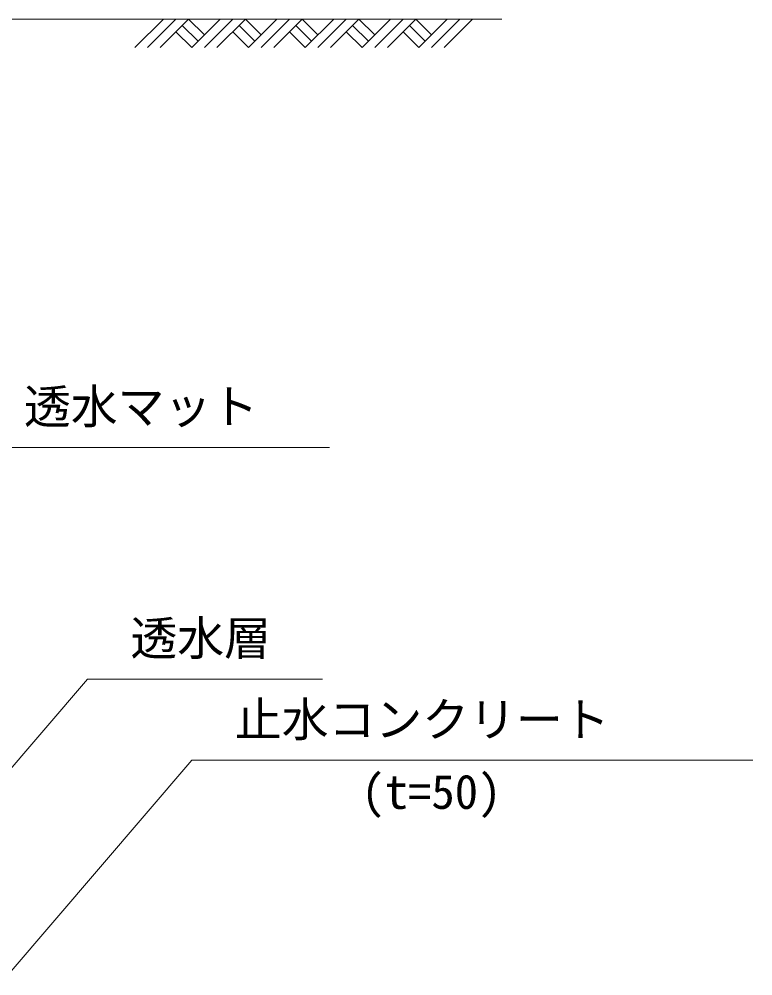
# Model space of a CAD drawing. Units: millimetres, scale not verified. Extents: x -252 to 252048, y 18866 to 78266.
# Drawn here: x 146113 to 151594, y 53004 to 60152 of the extents above; entities that cross this region are included whole.
import ezdxf
from ezdxf.enums import TextEntityAlignment as Align

# ---------------------------------------------------------------- set-up
doc = ezdxf.new("R2010")
doc.units = ezdxf.units.MM
doc.header["$LTSCALE"] = 300
for name, color, linetype, lineweight in [('D-DCR', 7, 'Continuous', 18), ('D-STR', 1, 'Continuous', 18), ('D-STR-HTXT', 7, 'Continuous', 18)]:
    doc.layers.add(name, color=color, linetype=linetype, lineweight=lineweight)
doc.styles.add('ＭＳ ゴシック', font='')
doc.styles.get('ＭＳ ゴシック').set_extended_font_data('MS Gothic')

msp = doc.modelspace()

# ---------------------------------------------------------------- linework, layer by layer
at = {"layer": 'D-DCR'}
for p, q in [((146977.9, 59940), (147190, 60152.2)), ((147072.1, 59940), (147284.3, 60152.2)), ((147166.4, 59940), (147378.6, 60152.2)), ((147378.6, 60152.2), (147496.4, 60034.3)), ((147402.1, 59940), (147614.3, 60152.2)), ((147496.4, 59940), (147708.5, 60152.2)), ((147590.7, 59940), (147802.8, 60152.2)), ((147802.8, 60152.2), (147920.7, 60034.3)), ((147826.4, 59940), (148038.5, 60152.2)), ((147920.7, 59940), (148132.8, 60152.2)), ((148015, 59940), (148227.1, 60152.2)), ((148227.1, 60152.2), (148344.9, 60034.3)), ((148250.7, 59940), (148462.8, 60152.2)), ((148344.9, 59940), (148557.1, 60152.2)), ((148439.2, 59940), (148651.4, 60152.2)), ((148651.4, 60152.2), (148769.2, 60034.3)), ((148674.9, 59940), (148887.1, 60152.2)), ((148769.2, 59940), (148981.3, 60152.2)), ((148863.5, 59940), (149075.6, 60152.2)), ((149075.6, 60152.2), (149193.5, 60034.3)), ((149099.2, 59940), (149311.3, 60152.2)), ((149193.5, 59940), (149405.6, 60152.2)), ((149287.7, 59940), (149499.9, 60152.2)), ((147284.3, 60057.9), (147402.1, 59940)), ((147331.4, 60105), (147449.3, 59987.2)), ((147708.5, 60057.9), (147826.4, 59940)), ((147755.7, 60105), (147873.5, 59987.2)), ((148132.8, 60057.9), (148250.7, 59940)), ((148179.9, 60105), (148297.8, 59987.2)), ((148557.1, 60057.9), (148674.9, 59940)), ((148604.2, 60105), (148722.1, 59987.2)), ((148981.3, 60057.9), (149099.2, 59940)), ((149028.5, 60105), (149146.3, 59987.2))]:
    msp.add_line(p, q, dxfattribs=at)
at = {"layer": 'D-STR'}
msp.add_line((144704.8, 60152.2), (149718.2, 60152.2), dxfattribs=at)
at = {"layer": 'D-STR-HTXT'}
for p, q in [((144878.1, 56952.5), (148432.2, 56952.5)), ((145411.6, 53807.5), (146623.8, 55221.9)), ((146623.8, 55221.9), (148378.1, 55221.9)), ((146023.5, 53004), (147403.9, 54614.7)), ((147403.9, 54614.7), (151594.2, 54614.7))]:
    msp.add_line(p, q, dxfattribs=at)

# ---------------------------------------------------------------- texts
at = {"layer": 'D-STR-HTXT', "color": 1, "style": 'ＭＳ ゴシック'}
for s, p in [('透水マット', (146148.6, 57052.5)), ('透水層', (146943.8, 55321.9)), ('止水コンクリート', (147723.9, 54714.7)), ('(t=50)', (148668.6, 54174.6))]:
    msp.add_text(s, height=256.6, dxfattribs=at).set_placement(p, align=Align.BOTTOM_LEFT)

doc.saveas('drawing.dxf')
